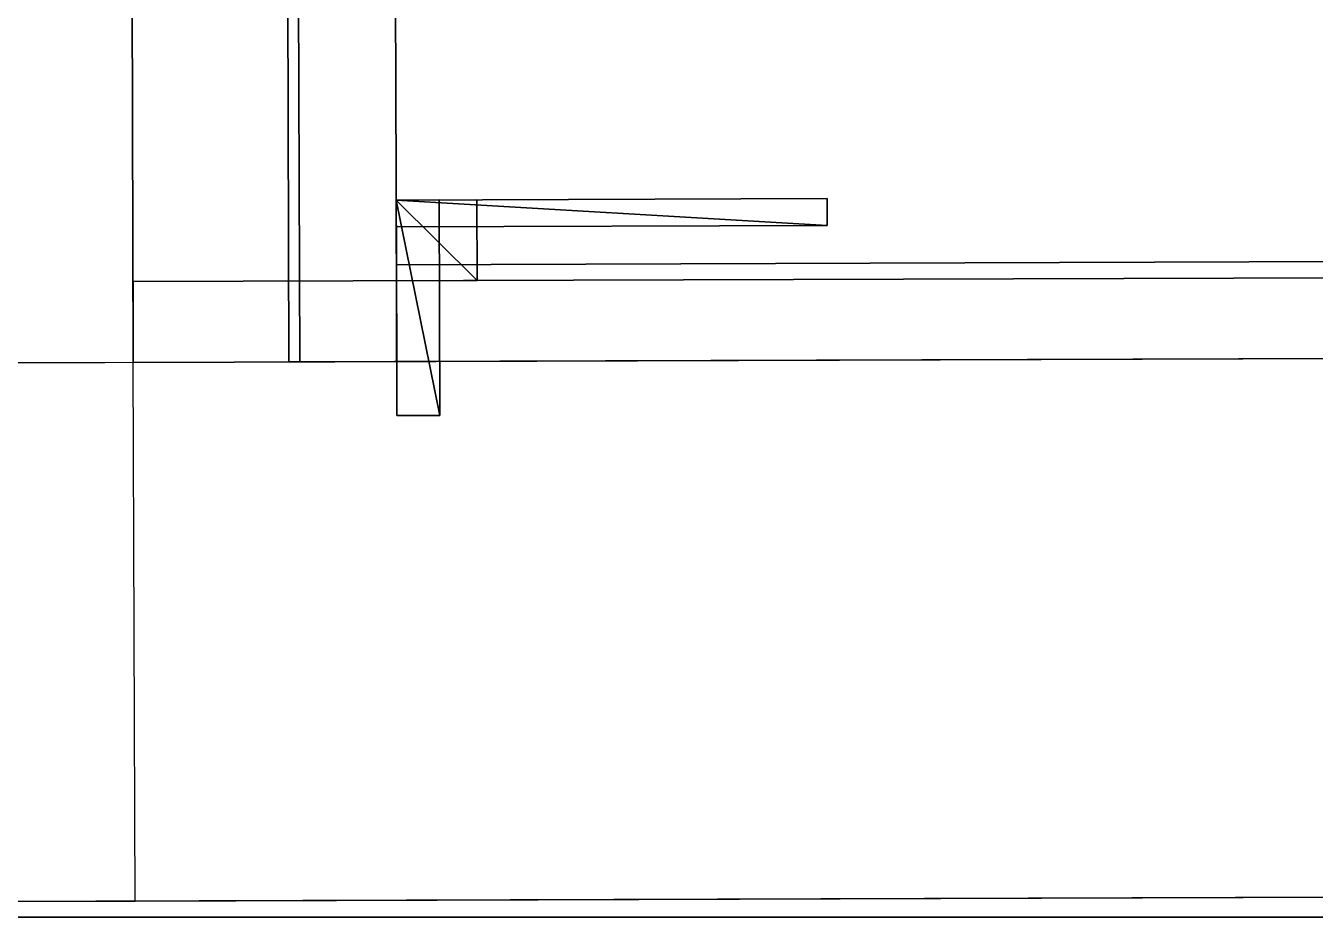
# Model space of a CAD drawing. Extents: x -100 to 2892, y -123 to 2616.
# Drawn here: x 810 to 1049.3, y -100.3 to 65.2 of the extents above; entities that cross this region are included whole.
import ezdxf

# ---------------------------------------------------------------- set-up
doc = ezdxf.new("R2010")
doc.units = 0
for name, color, linetype in [('LAYER0', 7, 'CONTINUOUS'), ('LAYER11', 45, 'CONTINUOUS'), ('LAYER17', 45, 'CONTINUOUS'), ('LAYER19', 45, 'CONTINUOUS'), ('LAYER2', 7, 'CONTINUOUS'), ('LAYER36', 2, 'CONTINUOUS'), ('LAYER37', 7, 'CONTINUOUS'), ('LAYER38', 253, 'CONTINUOUS'), ('LAYER39', 253, 'CONTINUOUS'), ('LAYER40', 253, 'CONTINUOUS'), ('LAYER41', 253, 'CONTINUOUS'), ('LAYER42', 253, 'CONTINUOUS'), ('LAYER43', 253, 'CONTINUOUS'), ('LAYER44', 45, 'CONTINUOUS'), ('LAYER71', 45, 'CONTINUOUS'), ('LAYER87', 7, 'CONTINUOUS')]:
    doc.layers.add(name, color=color, linetype=linetype)

msp = doc.modelspace()

# ---------------------------------------------------------------- linework, layer by layer
at = {"layer": 'LAYER0', "invisible_edges": 1}
for points in [[(2892.49, 2616, -5), (-100, -100.32, -5), (-100, 2616, -5), (2892.49, 2616, -5)], [(-100, -100.32, -5), (2892.49, 2616, -5), (2892.49, -100.32, -5), (-100, -100.32, -5)], [(2892.49, -100.32), (-100, 2616), (-100, -100.32), (2892.49, -100.32)], [(-100, 2616), (2892.49, -100.32), (2892.49, 2616), (-100, 2616)], [(2892.49, -100.32), (-100, -100.32, -5), (2892.49, -100.32, -5), (2892.49, -100.32)], [(-100, -100.32, -5), (2892.49, -100.32), (-100, -100.32), (-100, -100.32, -5)]]:
    msp.add_3dface(points, dxfattribs=at)
at = {"layer": 'LAYER11', "invisible_edges": 1}
for points in [[(2780.018, 308.9634, 2000), (829.9952, 2.67546, 2000), (829.0281, 302.6739, 2000), (2780.018, 308.9634, 2000)], [(829.0281, 302.6739, 2025), (2780.985, 8.965, 2025), (2780.018, 308.9634, 2025), (829.0281, 302.6739, 2025)], [(829.9952, 2.67546, 2000), (2780.018, 308.9634, 2000), (2780.985, 8.965, 2000), (829.9952, 2.67546, 2000)], [(829.9952, 2.67546, 2000), (829.0281, 302.6739, 2025), (829.0281, 302.6739, 2000), (829.9952, 2.67546, 2000)], [(829.0281, 302.6739, 2025), (829.9952, 2.67546, 2000), (829.9952, 2.67546, 2025), (829.0281, 302.6739, 2025)], [(2780.985, 8.965, 2025), (829.0281, 302.6739, 2025), (829.9952, 2.67546, 2025), (2780.985, 8.965, 2025)], [(2780.985, 8.965, 2025), (829.9952, 2.67546, 2000), (2780.985, 8.965, 2000), (2780.985, 8.965, 2025)], [(829.9952, 2.67546, 2000), (2780.985, 8.965, 2025), (829.9952, 2.67546, 2025), (829.9952, 2.67546, 2000)]]:
    msp.add_3dface(points, dxfattribs=at)
at = {"layer": 'LAYER17', "invisible_edges": 1}
for points in [[(1779.581, 405.7388, 779.9999), (858.8757, 2.76854, 779.9999), (857.5862, 402.7665, 779.9999), (1779.581, 405.7388, 779.9999)], [(857.5862, 402.7665, 797.9999), (1780.871, 5.74084, 797.9999), (1779.581, 405.7388, 797.9999), (857.5862, 402.7665, 797.9999)], [(858.8757, 2.76854, 779.9999), (1779.581, 405.7388, 779.9999), (1780.871, 5.74084, 779.9999), (858.8757, 2.76854, 779.9999)], [(858.8757, 2.76854, 779.9999), (857.5862, 402.7665, 797.9999), (857.5862, 402.7665, 779.9999), (858.8757, 2.76854, 779.9999)], [(857.5862, 402.7665, 797.9999), (858.8757, 2.76854, 779.9999), (858.8757, 2.76854, 797.9999), (857.5862, 402.7665, 797.9999)], [(1780.871, 5.74084, 797.9999), (857.5862, 402.7665, 797.9999), (858.8757, 2.76854, 797.9999), (1780.871, 5.74084, 797.9999)], [(1780.871, 5.74084, 797.9999), (858.8757, 2.76854, 779.9999), (1780.871, 5.74084, 779.9999), (1780.871, 5.74084, 797.9999)], [(858.8757, 2.76854, 779.9999), (1780.871, 5.74084, 797.9999), (858.8757, 2.76854, 797.9999), (858.8757, 2.76854, 779.9999)]]:
    msp.add_3dface(points, dxfattribs=at)
at = {"layer": 'LAYER19', "invisible_edges": 1}
for points in [[(878.8757, 2.83316, 614.9998), (859.6508, 382.7732, 614.9998), (877.6507, 382.8312, 614.9998), (878.8757, 2.83316, 614.9998)], [(860.8758, 2.77514, 779.9998), (877.6507, 382.8312, 779.9998), (859.6508, 382.7732, 779.9998), (860.8758, 2.77514, 779.9998)], [(859.6508, 382.7732, 614.9998), (878.8757, 2.83316, 614.9998), (860.8758, 2.77514, 614.9998), (859.6508, 382.7732, 614.9998)], [(859.6508, 382.7732, 614.9998), (860.8758, 2.77514, 779.9998), (859.6508, 382.7732, 779.9998), (859.6508, 382.7732, 614.9998)], [(860.8758, 2.77514, 779.9998), (859.6508, 382.7732, 614.9998), (860.8758, 2.77514, 614.9998), (860.8758, 2.77514, 779.9998)], [(877.6507, 382.8312, 779.9998), (860.8758, 2.77514, 779.9998), (878.8757, 2.83316, 779.9998), (877.6507, 382.8312, 779.9998)], [(878.8757, 2.83316, 614.9998), (877.6507, 382.8312, 779.9998), (878.8757, 2.83316, 779.9998), (878.8757, 2.83316, 614.9998)], [(877.6507, 382.8312, 779.9998), (878.8757, 2.83316, 614.9998), (877.6507, 382.8312, 614.9998), (877.6507, 382.8312, 779.9998)], [(860.8758, 2.77514, 779.9998), (878.8757, 2.83316, 614.9998), (878.8757, 2.83316, 779.9998), (860.8758, 2.77514, 779.9998)], [(878.8757, 2.83316, 614.9998), (860.8758, 2.77514, 779.9998), (860.8758, 2.77514, 614.9998), (878.8757, 2.83316, 614.9998)]]:
    msp.add_3dface(points, dxfattribs=at)
at = {"layer": 'LAYER2'}
for points, invisible_edges in [([(2780.99, 8.97, 2593), (830, 2.68, 2151), (0, 0, 2593), (2780.99, 8.97, 2593)], 3), ([(2780.99, 8.97), (830.32, -97.32), (829.99, 2.67711), (2780.99, 8.97)], 1), ([(2780.99, 8.97), (830, 2.68, 2151), (2780.99, 8.97, 2593), (2780.99, 8.97)], 3), ([(830, 2.68, 2151), (2780.99, 8.97), (830, 2.68), (830, 2.68, 2151)], 1), ([(2880.5, -90.71), (830.32, -97.32), (2780.99, 8.97), (2880.5, -90.71)], 3), ([(0, 0, 2593), (830, 2.68, 2151), (0, 0, 2151), (0, 0, 2593)], 1), ([(-100, -100.32, 2593), (0.32, -100, 2151), (2880.5, -90.71, 2593), (-100, -100.32, 2593)], 3), ([(830.32, -97.32, 2151), (2880.5, -90.71, 2593), (0.32, -100, 2151), (830.32, -97.32, 2151)], 3), ([(830.32, -97.32), (2880.5, -90.71, 2593), (830.32, -97.32, 2151), (830.32, -97.32)], 3), ([(2880.5, -90.71, 2593), (830.32, -97.32), (2880.5, -90.71), (2880.5, -90.71, 2593)], 1)]:
    msp.add_3dface(points, dxfattribs=dict(at, invisible_edges=invisible_edges))
at = {"layer": 'LAYER36'}
for points in [[(878.7789, 32.83301, 750.4998), (958.7946, 28.09094, 750.4998), (958.7784, 33.09091, 750.4998), (878.7789, 32.83301, 750.4998)], [(958.7784, 33.09091, 727.4998), (878.7789, 32.83301, 750.4998), (958.7784, 33.09091, 750.4998), (958.7784, 33.09091, 727.4998)], [(878.7789, 32.83301, 727.4998), (878.7789, 32.83301, 750.4998), (958.7784, 33.09091, 727.4998), (878.7789, 32.83301, 727.4998)], [(958.7946, 28.09094, 727.4998), (878.7789, 32.83301, 727.4998), (958.7784, 33.09091, 727.4998), (958.7946, 28.09094, 727.4998)], [(878.795, 27.83304, 750.4998), (958.7946, 28.09094, 750.4998), (878.7789, 32.83301, 750.4998), (878.795, 27.83304, 750.4998)], [(878.7789, 32.83301, 727.4998), (878.795, 27.83304, 750.4998), (878.7789, 32.83301, 750.4998), (878.7789, 32.83301, 727.4998)], [(878.795, 27.83304, 727.4998), (878.795, 27.83304, 750.4998), (878.7789, 32.83301, 727.4998), (878.795, 27.83304, 727.4998)], [(878.795, 27.83304, 727.4998), (878.7789, 32.83301, 727.4998), (958.7946, 28.09094, 727.4998), (878.795, 27.83304, 727.4998)], [(958.7784, 33.09091, 750.4998), (958.7946, 28.09094, 727.4998), (958.7784, 33.09091, 727.4998), (958.7784, 33.09091, 750.4998)], [(958.7946, 28.09094, 750.4998), (958.7946, 28.09094, 727.4998), (958.7784, 33.09091, 750.4998), (958.7946, 28.09094, 750.4998)], [(958.7946, 28.09094, 750.4998), (878.795, 27.83304, 727.4998), (958.7946, 28.09094, 727.4998), (958.7946, 28.09094, 750.4998)], [(878.795, 27.83304, 750.4998), (878.795, 27.83304, 727.4998), (958.7946, 28.09094, 750.4998), (878.795, 27.83304, 750.4998)]]:
    msp.add_3dface(points, dxfattribs=at)
at = {"layer": 'LAYER37', "invisible_edges": 1}
for points in [[(878.7789, 32.83301, 750.4998), (958.7784, 33.09091, 727.4998), (878.7789, 32.83301, 727.4998), (878.7789, 32.83301, 750.4998)], [(958.7784, 33.09091, 727.4998), (878.7789, 32.83301, 750.4998), (958.7784, 33.09091, 750.4998), (958.7784, 33.09091, 727.4998)], [(878.7789, 32.83301, 750.4998), (958.7946, 28.09094, 750.4998), (958.7784, 33.09091, 750.4998), (878.7789, 32.83301, 750.4998)], [(958.7784, 33.09091, 727.4998), (878.795, 27.83304, 727.4998), (878.7789, 32.83301, 727.4998), (958.7784, 33.09091, 727.4998)], [(958.7946, 28.09094, 750.4998), (878.7789, 32.83301, 750.4998), (878.795, 27.83304, 750.4998), (958.7946, 28.09094, 750.4998)], [(878.795, 27.83304, 727.4998), (878.7789, 32.83301, 750.4998), (878.7789, 32.83301, 727.4998), (878.795, 27.83304, 727.4998)], [(878.7789, 32.83301, 750.4998), (878.795, 27.83304, 727.4998), (878.795, 27.83304, 750.4998), (878.7789, 32.83301, 750.4998)], [(878.795, 27.83304, 727.4998), (958.7784, 33.09091, 727.4998), (958.7946, 28.09094, 727.4998), (878.795, 27.83304, 727.4998)], [(958.7946, 28.09094, 750.4998), (958.7784, 33.09091, 727.4998), (958.7784, 33.09091, 750.4998), (958.7946, 28.09094, 750.4998)], [(958.7784, 33.09091, 727.4998), (958.7946, 28.09094, 750.4998), (958.7946, 28.09094, 727.4998), (958.7784, 33.09091, 727.4998)], [(958.7946, 28.09094, 750.4998), (878.795, 27.83304, 727.4998), (958.7946, 28.09094, 727.4998), (958.7946, 28.09094, 750.4998)], [(878.795, 27.83304, 727.4998), (958.7946, 28.09094, 750.4998), (878.795, 27.83304, 750.4998), (878.795, 27.83304, 727.4998)]]:
    msp.add_3dface(points, dxfattribs=at)
at = {"layer": 'LAYER38'}
for points in [[(878.7789, 32.83301, 750.4998), (893.8271, 17.88145, 750.4998), (893.7788, 32.88137, 750.4998), (878.7789, 32.83301, 750.4998)], [(893.7788, 32.88137, 735.4998), (878.7789, 32.83301, 750.4998), (893.7788, 32.88137, 750.4998), (893.7788, 32.88137, 735.4998)], [(878.7789, 32.83301, 735.4998), (878.7789, 32.83301, 750.4998), (893.7788, 32.88137, 735.4998), (878.7789, 32.83301, 735.4998)], [(893.8271, 17.88145, 735.4998), (878.7789, 32.83301, 735.4998), (893.7788, 32.88137, 735.4998), (893.8271, 17.88145, 735.4998)], [(878.8272, 17.83309, 750.4998), (893.8271, 17.88145, 750.4998), (878.7789, 32.83301, 750.4998), (878.8272, 17.83309, 750.4998)], [(878.7789, 32.83301, 735.4998), (878.8272, 17.83309, 750.4998), (878.7789, 32.83301, 750.4998), (878.7789, 32.83301, 735.4998)], [(878.8272, 17.83309, 735.4998), (878.8272, 17.83309, 750.4998), (878.7789, 32.83301, 735.4998), (878.8272, 17.83309, 735.4998)], [(878.8272, 17.83309, 735.4998), (878.7789, 32.83301, 735.4998), (893.8271, 17.88145, 735.4998), (878.8272, 17.83309, 735.4998)], [(893.7788, 32.88137, 750.4998), (893.8271, 17.88145, 735.4998), (893.7788, 32.88137, 735.4998), (893.7788, 32.88137, 750.4998)], [(893.8271, 17.88145, 750.4998), (893.8271, 17.88145, 735.4998), (893.7788, 32.88137, 750.4998), (893.8271, 17.88145, 750.4998)], [(893.8271, 17.88145, 750.4998), (878.8272, 17.83309, 735.4998), (893.8271, 17.88145, 735.4998), (893.8271, 17.88145, 750.4998)], [(878.8272, 17.83309, 750.4998), (878.8272, 17.83309, 735.4998), (893.8271, 17.88145, 750.4998), (878.8272, 17.83309, 750.4998)]]:
    msp.add_3dface(points, dxfattribs=at)
at = {"layer": 'LAYER39'}
for points in [[(878.7789, 32.83301, 750.4998), (893.8271, 17.88145, 750.4998), (893.7788, 32.88137, 750.4998), (878.7789, 32.83301, 750.4998)], [(893.7788, 32.88137, 735.4998), (878.7789, 32.83301, 750.4998), (893.7788, 32.88137, 750.4998), (893.7788, 32.88137, 735.4998)], [(878.7789, 32.83301, 735.4998), (878.7789, 32.83301, 750.4998), (893.7788, 32.88137, 735.4998), (878.7789, 32.83301, 735.4998)], [(893.8271, 17.88145, 735.4998), (878.7789, 32.83301, 735.4998), (893.7788, 32.88137, 735.4998), (893.8271, 17.88145, 735.4998)], [(878.8272, 17.83309, 750.4998), (893.8271, 17.88145, 750.4998), (878.7789, 32.83301, 750.4998), (878.8272, 17.83309, 750.4998)], [(878.7789, 32.83301, 735.4998), (878.8272, 17.83309, 750.4998), (878.7789, 32.83301, 750.4998), (878.7789, 32.83301, 735.4998)], [(878.8272, 17.83309, 735.4998), (878.8272, 17.83309, 750.4998), (878.7789, 32.83301, 735.4998), (878.8272, 17.83309, 735.4998)], [(878.8272, 17.83309, 735.4998), (878.7789, 32.83301, 735.4998), (893.8271, 17.88145, 735.4998), (878.8272, 17.83309, 735.4998)], [(893.7788, 32.88137, 750.4998), (893.8271, 17.88145, 735.4998), (893.7788, 32.88137, 735.4998), (893.7788, 32.88137, 750.4998)], [(893.8271, 17.88145, 750.4998), (893.8271, 17.88145, 735.4998), (893.7788, 32.88137, 750.4998), (893.8271, 17.88145, 750.4998)], [(893.8271, 17.88145, 750.4998), (878.8272, 17.83309, 735.4998), (893.8271, 17.88145, 735.4998), (893.8271, 17.88145, 750.4998)], [(878.8272, 17.83309, 750.4998), (878.8272, 17.83309, 735.4998), (893.8271, 17.88145, 750.4998), (878.8272, 17.83309, 750.4998)]]:
    msp.add_3dface(points, dxfattribs=at)
at = {"layer": 'LAYER40'}
for points in [[(878.7789, 32.83301, 750.4998), (893.8271, 17.88145, 750.4998), (893.7788, 32.88137, 750.4998), (878.7789, 32.83301, 750.4998)], [(893.7788, 32.88137, 735.4998), (878.7789, 32.83301, 750.4998), (893.7788, 32.88137, 750.4998), (893.7788, 32.88137, 735.4998)], [(878.7789, 32.83301, 735.4998), (878.7789, 32.83301, 750.4998), (893.7788, 32.88137, 735.4998), (878.7789, 32.83301, 735.4998)], [(893.8271, 17.88145, 735.4998), (878.7789, 32.83301, 735.4998), (893.7788, 32.88137, 735.4998), (893.8271, 17.88145, 735.4998)], [(878.8272, 17.83309, 750.4998), (893.8271, 17.88145, 750.4998), (878.7789, 32.83301, 750.4998), (878.8272, 17.83309, 750.4998)], [(878.7789, 32.83301, 735.4998), (878.8272, 17.83309, 750.4998), (878.7789, 32.83301, 750.4998), (878.7789, 32.83301, 735.4998)], [(878.8272, 17.83309, 735.4998), (878.8272, 17.83309, 750.4998), (878.7789, 32.83301, 735.4998), (878.8272, 17.83309, 735.4998)], [(878.8272, 17.83309, 735.4998), (878.7789, 32.83301, 735.4998), (893.8271, 17.88145, 735.4998), (878.8272, 17.83309, 735.4998)], [(893.7788, 32.88137, 750.4998), (893.8271, 17.88145, 735.4998), (893.7788, 32.88137, 735.4998), (893.7788, 32.88137, 750.4998)], [(893.8271, 17.88145, 750.4998), (893.8271, 17.88145, 735.4998), (893.7788, 32.88137, 750.4998), (893.8271, 17.88145, 750.4998)], [(893.8271, 17.88145, 750.4998), (878.8272, 17.83309, 735.4998), (893.8271, 17.88145, 735.4998), (893.8271, 17.88145, 750.4998)], [(878.8272, 17.83309, 750.4998), (878.8272, 17.83309, 735.4998), (893.8271, 17.88145, 750.4998), (878.8272, 17.83309, 750.4998)]]:
    msp.add_3dface(points, dxfattribs=at)
at = {"layer": 'LAYER41'}
for points in [[(878.7789, 32.83301, 750.4998), (893.8271, 17.88145, 750.4998), (893.7788, 32.88137, 750.4998), (878.7789, 32.83301, 750.4998)], [(893.7788, 32.88137, 735.4998), (878.7789, 32.83301, 750.4998), (893.7788, 32.88137, 750.4998), (893.7788, 32.88137, 735.4998)], [(878.7789, 32.83301, 735.4998), (878.7789, 32.83301, 750.4998), (893.7788, 32.88137, 735.4998), (878.7789, 32.83301, 735.4998)], [(893.8271, 17.88145, 735.4998), (878.7789, 32.83301, 735.4998), (893.7788, 32.88137, 735.4998), (893.8271, 17.88145, 735.4998)], [(878.8272, 17.83309, 750.4998), (893.8271, 17.88145, 750.4998), (878.7789, 32.83301, 750.4998), (878.8272, 17.83309, 750.4998)], [(878.7789, 32.83301, 735.4998), (878.8272, 17.83309, 750.4998), (878.7789, 32.83301, 750.4998), (878.7789, 32.83301, 735.4998)], [(878.8272, 17.83309, 735.4998), (878.8272, 17.83309, 750.4998), (878.7789, 32.83301, 735.4998), (878.8272, 17.83309, 735.4998)], [(878.8272, 17.83309, 735.4998), (878.7789, 32.83301, 735.4998), (893.8271, 17.88145, 735.4998), (878.8272, 17.83309, 735.4998)], [(893.7788, 32.88137, 750.4998), (893.8271, 17.88145, 735.4998), (893.7788, 32.88137, 735.4998), (893.7788, 32.88137, 750.4998)], [(893.8271, 17.88145, 750.4998), (893.8271, 17.88145, 735.4998), (893.7788, 32.88137, 750.4998), (893.8271, 17.88145, 750.4998)], [(893.8271, 17.88145, 750.4998), (878.8272, 17.83309, 735.4998), (893.8271, 17.88145, 735.4998), (893.8271, 17.88145, 750.4998)], [(878.8272, 17.83309, 750.4998), (878.8272, 17.83309, 735.4998), (893.8271, 17.88145, 750.4998), (878.8272, 17.83309, 750.4998)]]:
    msp.add_3dface(points, dxfattribs=at)
at = {"layer": 'LAYER42'}
for points in [[(878.7789, 32.83301, 750.4998), (886.9078, -7.14099, 750.4998), (886.7788, 32.8588, 750.4998), (878.7789, 32.83301, 750.4998)], [(886.7788, 32.8588, 742.4998), (878.7789, 32.83301, 750.4998), (886.7788, 32.8588, 750.4998), (886.7788, 32.8588, 742.4998)], [(878.7789, 32.83301, 742.4998), (878.7789, 32.83301, 750.4998), (886.7788, 32.8588, 742.4998), (878.7789, 32.83301, 742.4998)], [(886.9078, -7.14099, 742.4998), (878.7789, 32.83301, 742.4998), (886.7788, 32.8588, 742.4998), (886.9078, -7.14099, 742.4998)], [(878.9078, -7.16678, 750.4998), (886.9078, -7.14099, 750.4998), (878.7789, 32.83301, 750.4998), (878.9078, -7.16678, 750.4998)], [(878.7789, 32.83301, 742.4998), (878.9078, -7.16678, 750.4998), (878.7789, 32.83301, 750.4998), (878.7789, 32.83301, 742.4998)], [(878.9078, -7.16678, 742.4998), (878.9078, -7.16678, 750.4998), (878.7789, 32.83301, 742.4998), (878.9078, -7.16678, 742.4998)], [(878.9078, -7.16678, 742.4998), (878.7789, 32.83301, 742.4998), (886.9078, -7.14099, 742.4998), (878.9078, -7.16678, 742.4998)], [(886.7788, 32.8588, 750.4998), (886.9078, -7.14099, 742.4998), (886.7788, 32.8588, 742.4998), (886.7788, 32.8588, 750.4998)], [(886.9078, -7.14099, 750.4998), (886.9078, -7.14099, 742.4998), (886.7788, 32.8588, 750.4998), (886.9078, -7.14099, 750.4998)], [(886.9078, -7.14099, 750.4998), (878.9078, -7.16678, 742.4998), (886.9078, -7.14099, 742.4998), (886.9078, -7.14099, 750.4998)], [(878.9078, -7.16678, 750.4998), (878.9078, -7.16678, 742.4998), (886.9078, -7.14099, 750.4998), (878.9078, -7.16678, 750.4998)]]:
    msp.add_3dface(points, dxfattribs=at)
at = {"layer": 'LAYER43'}
for points in [[(878.7789, 32.83301, 750.4998), (958.7946, 28.09094, 750.4998), (958.7784, 33.09091, 750.4998), (878.7789, 32.83301, 750.4998)], [(958.7784, 33.09091, 734.4998), (878.7789, 32.83301, 750.4998), (958.7784, 33.09091, 750.4998), (958.7784, 33.09091, 734.4998)], [(878.7789, 32.83301, 734.4998), (878.7789, 32.83301, 750.4998), (958.7784, 33.09091, 734.4998), (878.7789, 32.83301, 734.4998)], [(958.7946, 28.09094, 734.4998), (878.7789, 32.83301, 734.4998), (958.7784, 33.09091, 734.4998), (958.7946, 28.09094, 734.4998)], [(878.795, 27.83304, 750.4998), (958.7946, 28.09094, 750.4998), (878.7789, 32.83301, 750.4998), (878.795, 27.83304, 750.4998)], [(878.7789, 32.83301, 734.4998), (878.795, 27.83304, 750.4998), (878.7789, 32.83301, 750.4998), (878.7789, 32.83301, 734.4998)], [(878.795, 27.83304, 734.4998), (878.795, 27.83304, 750.4998), (878.7789, 32.83301, 734.4998), (878.795, 27.83304, 734.4998)], [(878.795, 27.83304, 734.4998), (878.7789, 32.83301, 734.4998), (958.7946, 28.09094, 734.4998), (878.795, 27.83304, 734.4998)], [(958.7784, 33.09091, 750.4998), (958.7946, 28.09094, 734.4998), (958.7784, 33.09091, 734.4998), (958.7784, 33.09091, 750.4998)], [(958.7946, 28.09094, 750.4998), (958.7946, 28.09094, 734.4998), (958.7784, 33.09091, 750.4998), (958.7946, 28.09094, 750.4998)], [(958.7946, 28.09094, 750.4998), (878.795, 27.83304, 734.4998), (958.7946, 28.09094, 734.4998), (958.7946, 28.09094, 750.4998)], [(878.795, 27.83304, 750.4998), (878.795, 27.83304, 734.4998), (958.7946, 28.09094, 750.4998), (878.795, 27.83304, 750.4998)]]:
    msp.add_3dface(points, dxfattribs=at)
at = {"layer": 'LAYER44', "invisible_edges": 1}
for points in [[(1761.646, 385.681, 615.9998), (878.8755, 2.83317, 615.9998), (877.6505, 382.8312, 615.9998), (1761.646, 385.681, 615.9998)], [(877.6505, 382.8312, 633.9998), (1762.871, 5.68296, 633.9998), (1761.646, 385.681, 633.9998), (877.6505, 382.8312, 633.9998)], [(878.8755, 2.83317, 615.9998), (1761.646, 385.681, 615.9998), (1762.871, 5.68296, 615.9998), (878.8755, 2.83317, 615.9998)], [(878.8755, 2.83317, 615.9998), (877.6505, 382.8312, 633.9998), (877.6505, 382.8312, 615.9998), (878.8755, 2.83317, 615.9998)], [(877.6505, 382.8312, 633.9998), (878.8755, 2.83317, 615.9998), (878.8755, 2.83317, 633.9998), (877.6505, 382.8312, 633.9998)], [(1762.871, 5.68296, 633.9998), (877.6505, 382.8312, 633.9998), (878.8755, 2.83317, 633.9998), (1762.871, 5.68296, 633.9998)], [(1762.871, 5.68296, 633.9998), (878.8755, 2.83317, 615.9998), (1762.871, 5.68296, 615.9998), (1762.871, 5.68296, 633.9998)], [(878.8755, 2.83317, 615.9998), (1762.871, 5.68296, 633.9998), (878.8755, 2.83317, 633.9998), (878.8755, 2.83317, 615.9998)]]:
    msp.add_3dface(points, dxfattribs=at)
at = {"layer": 'LAYER71', "invisible_edges": 1}
for points in [[(1762.871, 5.68296, 659.9998), (878.8175, 20.83323, 659.9997), (1762.813, 23.68287, 659.9998), (1762.871, 5.68296, 659.9998)], [(878.8755, 2.83332, 779.9997), (1762.813, 23.68287, 779.9998), (878.8175, 20.83323, 779.9997), (878.8755, 2.83332, 779.9997)], [(878.8175, 20.83323, 659.9997), (1762.813, 23.68287, 779.9998), (1762.813, 23.68287, 659.9998), (878.8175, 20.83323, 659.9997)], [(1762.813, 23.68287, 779.9998), (878.8175, 20.83323, 659.9997), (878.8175, 20.83323, 779.9997), (1762.813, 23.68287, 779.9998)], [(1762.813, 23.68287, 779.9998), (878.8755, 2.83332, 779.9997), (1762.871, 5.68296, 779.9998), (1762.813, 23.68287, 779.9998)], [(878.8175, 20.83323, 659.9997), (1762.871, 5.68296, 659.9998), (878.8755, 2.83332, 659.9997), (878.8175, 20.83323, 659.9997)], [(878.8755, 2.83332, 779.9997), (878.8175, 20.83323, 659.9997), (878.8755, 2.83332, 659.9997), (878.8755, 2.83332, 779.9997)], [(878.8175, 20.83323, 659.9997), (878.8755, 2.83332, 779.9997), (878.8175, 20.83323, 779.9997), (878.8175, 20.83323, 659.9997)], [(878.8755, 2.83332, 779.9997), (1762.871, 5.68296, 659.9998), (1762.871, 5.68296, 779.9998), (878.8755, 2.83332, 779.9997)], [(1762.871, 5.68296, 659.9998), (878.8755, 2.83332, 779.9997), (878.8755, 2.83332, 659.9997), (1762.871, 5.68296, 659.9998)]]:
    msp.add_3dface(points, dxfattribs=at)
at = {"layer": 'LAYER87'}
for points, invisible_edges in [([(2766.06, 23.89), (829.99, 2.68), (829.95, 17.68), (2766.06, 23.89)], 1), ([(829.95, 17.68, 111), (2766.06, 23.89), (829.95, 17.68), (829.95, 17.68, 111)], 1), ([(2766.06, 23.89), (829.95, 17.68, 111), (2766.06, 23.89, 111), (2766.06, 23.89)], 1), ([(829.99, 2.68, 111), (2766.06, 23.89, 111), (829.95, 17.68, 111), (829.99, 2.68, 111)], 1), ([(829.99, 2.68), (2766.06, 23.89), (2780.99, 8.97), (829.99, 2.68)], 3), ([(2766.06, 23.89, 111), (829.99, 2.68, 111), (2780.99, 8.97, 111), (2766.06, 23.89, 111)], 5), ([(829.95, 17.68, 111), (829.99, 2.68), (829.99, 2.68, 111), (829.95, 17.68, 111)], 1), ([(829.99, 2.68), (829.95, 17.68, 111), (829.95, 17.68), (829.99, 2.68)], 1), ([(2780.99, 8.97, 111), (829.99, 2.68), (2780.99, 8.97), (2780.99, 8.97, 111)], 1), ([(829.99, 2.68), (2780.99, 8.97, 111), (829.99, 2.68, 111), (829.99, 2.68)], 1)]:
    msp.add_3dface(points, dxfattribs=dict(at, invisible_edges=invisible_edges))

# ---------------------------------------------------------------- meshes
at = {"layer": 'LAYER2'}
mesh = msp.add_polymesh((2, 2), dxfattribs=at)
for k, corner in enumerate([(0, 0, 2593), (2780.985, 8.965, 2593), (-100, -100.323, 2593), (2880.499, -90.715, 2593)]):
    mesh.set_mesh_vertex(divmod(k, 2), corner)

doc.saveas('drawing.dxf')
